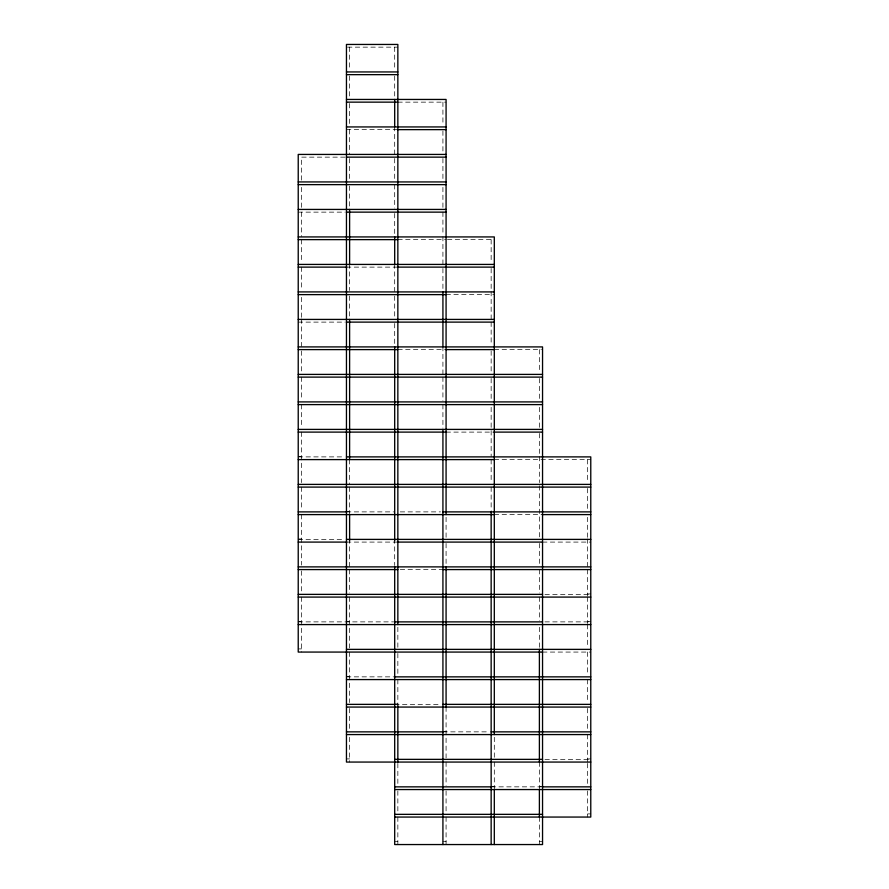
<?xml version="1.0" encoding="UTF-8"?>
<svg xmlns="http://www.w3.org/2000/svg" width="889" height="889" viewBox="0 0 889 889"><rect width="100%" height="100%" fill="white"/><g stroke="black" fill="none" stroke-linecap="round" stroke-linejoin="round"><path stroke-width="0.67" stroke-dasharray="4.45 3.33" d="M347.51 47.15L397.85 47.15M397.85 102.146L446.078 102.146M346.454 129.638L397.85 129.638M345.099 157.142L301.382 157.142L301.382 180.134M298.226 212.138L345.099 212.138M397.85 239.63L446.078 239.63M447.445 239.63L494.306 239.63M346.454 267.122L397.85 267.122M446.078 294.626L494.306 294.626M298.226 322.118L345.099 322.118M397.85 349.61L446.078 349.61M494.306 349.61L541.49 349.61M446.078 432.11L494.306 432.11M298.226 456.446L301.382 456.446M298.226 456.89L344.054 456.89M494.306 459.602L590.774 459.602M346.454 511.442L349.61 511.442M346.454 511.886L393.683 511.886M400.25 511.886L440.522 511.886M494.306 514.598L542.546 514.598M298.226 538.934L301.382 538.934M298.226 539.39L344.054 539.39M346.454 542.09L397.85 542.09M542.546 542.09L590.774 542.09M400.25 569.582L442.922 569.582M587.618 593.93L590.774 593.93M544.946 594.374L589.385 594.374M298.226 621.422L301.382 621.422M346.454 621.422L349.61 621.422M587.618 621.422L590.774 621.422M298.226 621.878L393.683 621.878M544.946 621.878L590.774 621.878M298.226 648.914L301.382 648.914M542.546 652.07L590.774 652.07M346.454 676.418L349.61 676.418M346.454 676.862L393.683 676.862M394.694 703.91L397.85 703.91M394.694 704.366L440.522 704.366M442.922 731.414L446.078 731.414M442.922 731.858L488.75 731.858M346.454 758.906L349.61 758.906M587.618 758.906L590.774 758.906M544.946 759.362L589.385 759.362M491.15 786.398L494.306 786.398M539.39 786.398L542.546 786.398M491.15 786.854L541.157 786.854M587.618 813.902L590.774 813.902M394.694 841.394L397.85 841.394M442.922 841.394L446.078 841.394M539.39 841.394L542.546 841.394M587.618 459.602L587.618 482.594M587.618 488.45L587.618 510.086M587.618 517.298L587.618 537.578M587.618 538.934L587.618 566.426M587.618 569.582L587.618 596.03M587.618 597.086L587.618 623.522M587.618 624.578L587.618 647.57M587.618 652.07L587.618 675.062M587.618 679.574L587.618 702.566M587.618 708.422L587.618 730.058M587.618 734.57L587.618 762.062M587.618 763.418L587.618 785.054M587.618 790.91L587.618 817.058M539.39 349.61L539.39 372.602M539.39 378.458L539.39 400.106M539.39 407.318L539.39 427.598M539.39 433.454L539.39 455.09M539.39 456.446L539.39 482.594M539.39 485.761L539.39 538.934M539.39 543.446L539.39 566.426M539.39 569.582L539.39 592.963M539.39 597.086L539.39 620.455M539.39 627.278L539.39 647.959M539.39 762.062L539.39 789.554M539.39 817.058L539.39 844.55M494.306 737.27L494.306 757.939M494.306 762.062L494.306 789.554M491.15 239.63L491.15 262.622M491.15 268.478L491.15 290.114M491.15 291.47L491.15 318.962M491.15 322.118L491.15 345.11M491.15 350.966L491.15 372.602M491.15 378.458L491.15 400.495M491.15 407.318L491.15 456.446M491.15 459.602L491.15 482.594M491.15 487.094L491.15 510.475M446.078 517.298L446.078 538.934M446.078 543.446L446.078 566.426M446.078 707.066L446.078 757.939M446.078 762.062L446.078 785.443M446.078 790.91L446.078 812.935M446.078 817.058L446.078 844.55M442.922 102.146L442.922 125.138M442.922 130.994L442.922 152.63M442.922 158.498L442.922 180.134M442.922 187.346L442.922 207.626M442.922 212.138L442.922 235.118M442.922 236.474L442.922 263.966M442.922 268.478L442.922 290.503M442.922 346.454L442.922 373.958M442.922 377.114L442.922 400.495M442.922 404.606L442.922 427.987M397.85 627.278L397.85 647.959M397.85 653.426L397.85 675.451M397.85 679.574L397.85 707.066M397.85 763.418L397.85 785.054M397.85 790.91L397.85 812.546M397.85 817.058L397.85 844.55M394.694 47.15L394.694 70.142M394.694 75.998L394.694 97.634M394.694 126.494L394.694 153.986M394.694 158.498L394.694 180.523M394.694 184.634L394.694 208.015M394.694 213.482L394.694 235.507M394.694 263.966L394.694 291.47M394.694 296.037L394.694 317.995M394.694 323.474L394.694 345.499M394.694 538.934L394.694 565.471M349.61 47.15L349.61 70.142M349.61 75.998L349.61 97.634M349.61 103.502L349.61 125.138M349.61 129.638L349.61 153.986M349.61 158.498L349.61 180.523M349.61 186.045L349.61 208.015M349.61 263.966L349.61 290.503M349.61 296.037L349.61 317.995M349.61 459.602L349.61 483.938M349.61 487.094L349.61 514.598M349.61 538.934L349.61 566.426M349.61 569.582L349.61 592.963M349.61 597.086L349.61 647.959M349.61 652.07L349.61 702.566M349.61 708.422L349.61 730.058M349.61 737.27L349.61 762.062M301.382 187.346L301.382 207.626M301.382 212.138L301.382 236.474M301.382 239.63L301.382 262.622M301.382 267.122L301.382 290.114M301.382 297.326L301.382 317.606M301.382 318.962L301.382 346.454M301.382 350.966L301.382 372.602M301.382 377.114L301.382 400.106M301.382 404.606L301.382 427.598M301.382 432.11L301.382 482.594M301.382 487.094L301.382 510.086M301.382 514.598L301.382 565.082M301.382 570.938L301.382 592.574M301.382 597.086L301.382 652.07"/><path stroke-width="1.33" d="M346.454 71.942L397.85 71.942M346.454 74.654L397.85 74.654M346.454 99.446L446.078 99.446L446.078 514.598M346.454 102.146L397.85 102.146M346.454 126.938L446.078 126.938M397.472 129.638L446.078 129.638M446.078 154.43L298.226 154.43L298.226 652.07L542.546 652.07M346.454 157.142L446.078 157.142M298.226 181.934L446.078 181.934M298.226 184.634L446.078 184.634M298.226 209.426L446.078 209.426M346.454 212.138L446.078 212.138M298.226 236.93L494.306 236.93L494.306 734.57M298.226 239.63L397.85 239.63M298.226 264.422L494.306 264.422M298.226 267.122L346.832 267.122M397.472 267.122L494.306 267.122M298.226 291.914L494.306 291.914M298.226 294.626L446.078 294.626M298.226 319.418L494.306 319.418M346.454 322.118L494.306 322.118M298.226 346.91L542.546 346.91L542.546 844.55L394.694 844.55L394.694 566.882M298.226 349.61L397.85 349.61M445.7 349.61L494.306 349.61M298.226 374.402L542.546 374.402M298.226 377.114L542.546 377.114M298.226 401.906L542.546 401.906M298.226 404.606L542.546 404.606M298.226 429.398L542.546 429.398M298.226 432.11L446.078 432.11M493.928 432.11L542.546 432.11M346.454 456.89L590.774 456.89L590.774 817.058L394.694 817.058M298.226 459.602L494.306 459.602M298.226 484.394L590.774 484.394M298.226 487.094L590.774 487.094M298.226 511.886L346.832 511.886M442.922 511.886L590.774 511.886M298.226 514.598L494.306 514.598M542.168 514.598L590.774 514.598M346.454 539.39L590.774 539.39M298.226 542.09L346.832 542.09M397.472 542.09L542.546 542.09M298.226 566.882L590.774 566.882M298.226 569.582L397.85 569.582M442.922 569.582L590.774 569.582M298.226 594.374L542.546 594.374M298.226 597.086L590.774 597.086M394.694 621.878L542.546 621.878M298.226 624.578L590.774 624.578M346.454 649.37L590.774 649.37M394.694 676.862L590.774 676.862M346.454 679.574L590.774 679.574M346.454 704.366L395.072 704.366M442.922 704.366L590.774 704.366M346.454 707.066L590.774 707.066M346.454 731.858L443.3 731.858M491.15 731.858L590.774 731.858M346.454 734.57L590.774 734.57M394.694 759.362L542.546 759.362M590.774 762.062L346.454 762.062L346.454 44.45L397.85 44.45L397.85 624.578M394.694 786.854L491.528 786.854M542.168 786.854L590.774 786.854M394.694 789.554L590.774 789.554M394.694 814.346L542.546 814.346M539.39 649.37L539.39 762.062M539.39 789.599L539.39 817.058M494.306 789.599L494.306 844.55M491.15 511.886L491.15 844.55M446.078 566.882L446.078 707.066M442.922 291.914L442.922 346.866M442.922 429.398L442.922 844.55M397.85 705.733L397.85 762.062M394.694 99.446L394.694 126.894M394.694 236.93L394.694 264.377M394.694 346.91L394.694 540.712M349.61 209.426L349.61 264.377M349.61 319.418L349.61 459.602M349.61 514.631L349.61 540.712"/></g></svg>
